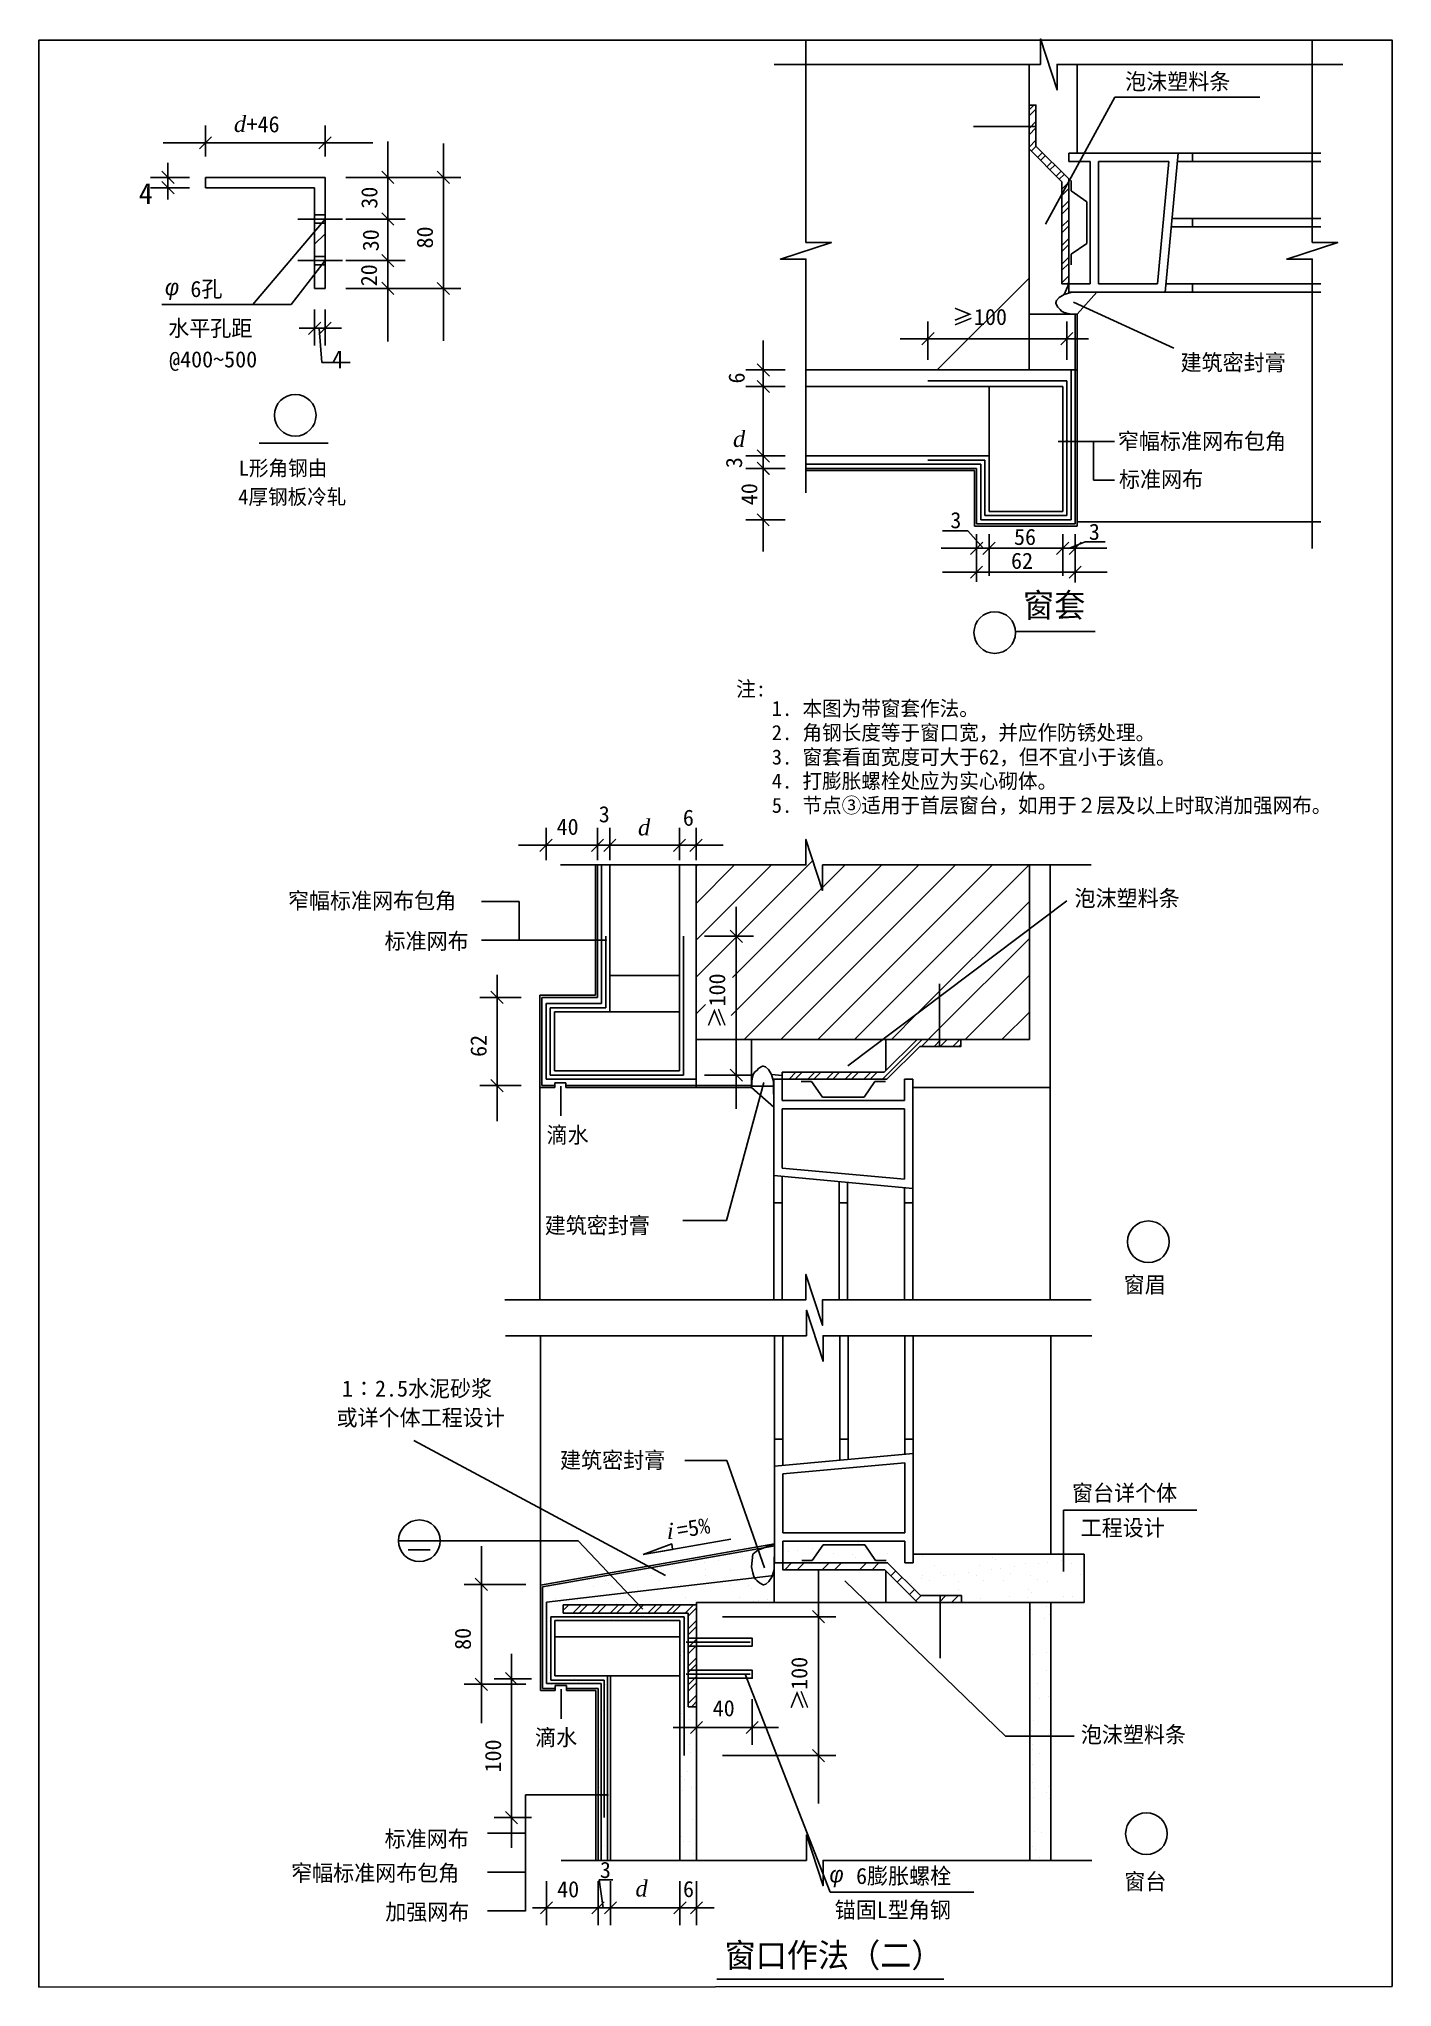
# Model space of a CAD drawing. Header units: metres. Extents: x 32258 to 51744, y -5040 to 23021.
import ezdxf

# ---------------------------------------------------------------- set-up
doc = ezdxf.new("R2010")
doc.units = ezdxf.units.M
doc.layers.add('PUB_DIM', color=3, linetype='Continuous')
doc.layers.add('PUB_TEXT', color=7, linetype='Continuous')

# ---------------------------------------------------------------- blocks, each defined once
blk = doc.blocks.new('_DIMX')
blk.add_lwpolyline([(-86.82, -87.42), (88.29, 87.6)])

msp = doc.modelspace()

# ---------------------------------------------------------------- hatches: boundary and pattern name
h = msp.add_hatch()
h.set_pattern_fill('AR-SAND', scale=250)
h.paths.add_polyline_path([(47211.29, 22653.9), (46919.78, 22653.9), (46919.78, 22287.25), (46679.78, 23020.55), (46679.78, 22653.9), (46517.23, 22653.9), (46517.23, 22068.59), (46616.99, 22068.59), (46616.99, 21478.51), (47088.6, 21003.57), (47088.6, 20928), (47279.32, 21254.68), (47088.6, 21254.68), (47088.6, 21374.68), (47211.29, 21374.68)])
h.paths.add_polyline_path([(47088.6, 20928), (47088.6, 19494.68), (47398.62, 19494.68), (47398.62, 21254.68), (47279.32, 21254.68)])
h.paths.add_polyline_path([(47211.29, 18654.05), (47211.29, 19054.05), (46517.23, 19054.05), (46517.23, 18654.05)])
h.paths.add_polyline_path([(47061.29, 18014.05), (47061.29, 16214.05), (45941.29, 16214.05), (45941.29, 17014.05), (43303.91, 17014.05), (43303.91, 16894.05), (45821.29, 16894.05), (45821.29, 16094.05), (47181.29, 16094.05), (47181.29, 16974.56, -0.41), (47173.79, 16982.06), (47128.79, 16982.06, -1), (47113.79, 16982.06, -1), (47128.79, 16982.06), (47173.79, 16982.06, -0.41), (47181.29, 16989.56), (47181.29, 18254.05), (46778.25, 18254.05, -0.01), (46768.64, 18254.05), (43303.91, 18254.05), (43303.91, 18014.05)])
h.paths.add_polyline_path([(47181.29, 16989.56, -0.41), (47188.79, 16982.06), (47241.29, 16982.06), (47241.29, 18254.05), (47181.29, 18254.05)])
h.paths.add_polyline_path([(47181.29, 16094.05), (45821.29, 16094.05), (45821.29, 16894.05), (43303.91, 16894.05), (43303.91, 16834.05), (45761.29, 16834.05), (45761.29, 16034.05), (47241.29, 16034.05), (47241.29, 16982.06), (47188.79, 16982.06, -0.41), (47181.29, 16974.56)])
h = msp.add_hatch()
h.set_pattern_fill('ANSI31', scale=3000)
h.paths.add_polyline_path([(43670.56, 20088.89), (42937.26, 19848.89), (43303.91, 19848.89), (43303.91, 18254.05), (46517.23, 18254.05), (46517.23, 21437.06), (46516.99, 21437.3), (46516.99, 22068.59), (46517.23, 22068.59), (46517.23, 22653.9), (43303.91, 22653.9), (43303.91, 20088.89)])
h = msp.add_hatch()
h.set_pattern_fill('ANSI32', scale=20)
h.paths.add_polyline_path([(46616.99, 21478.51), (46616.99, 22068.59), (46517.23, 22068.59), (46517.23, 21437.06), (46988.6, 20962.35), (46988.6, 19494.68), (47088.6, 19494.68), (47088.6, 21003.57)])
h = msp.add_hatch()
h.set_pattern_fill('NET', scale=1000)
h.paths.add_polyline_path([(46988.6, 19494.68), (46988.6, 20962.35), (46517.23, 21437.06), (46517.23, 19054.05), (47211.29, 19054.05), (47187.31, 19055.29), (47132.45, 19058.33), (47075.27, 19064.26), (47021.18, 19078.59), (46985.73, 19100.56), (46966.63, 19122.47), (46931.97, 19157.48), (46908.14, 19201.04), (46902.14, 19212.61), (46901.95, 19218.7), (46911.69, 19252.56), (46950.33, 19295.17), (47021.33, 19340.81), (47088.6, 19494.68)])
h = msp.add_hatch()
h.set_pattern_fill('ANSI32', scale=400)
h.paths.add_polyline_path([(36227.9, 20877.24), (36227.9, 20487.24), (36377.9, 20487.24), (36377.9, 21027.24), (34657.9, 21027.24), (34657.9, 20877.24)])
h.paths.add_polyline_path([(36227.9, 20487.24), (36227.9, 20427.24), (36377.9, 20427.24), (36377.9, 20487.24)])
h.paths.add_polyline_path([(36227.9, 20427.24), (36227.9, 20367.24), (36327.18, 20367.24), (36377.9, 20427.24)])
h.paths.add_polyline_path([(36327.18, 20367.24), (36377.9, 20367.24), (36377.9, 20427.24)])
h.paths.add_polyline_path([(36377.9, 20367.24), (36327.18, 20367.24), (36227.9, 20249.78), (36227.9, 19887.24), (36377.9, 19887.24)])
h.paths.add_polyline_path([(36227.9, 19887.24), (36227.9, 19827.24), (36377.9, 19827.24), (36377.9, 19887.24)])
h.paths.add_polyline_path([(36331.44, 19767.24), (36377.9, 19827.24), (36227.9, 19827.24), (36227.9, 19767.24)])
h.paths.add_polyline_path([(36377.9, 19827.24), (36331.44, 19767.24), (36377.9, 19767.24)])
h.paths.add_polyline_path([(36377.9, 19767.24), (36331.44, 19767.24), (36227.9, 19633.52), (36227.9, 19427.24), (36377.9, 19427.24)])
h = msp.add_hatch()
h.set_pattern_fill('NET', scale=500)
h.paths.add_polyline_path([(47120.66, 19369.87), (47021.33, 19340.81), (46950.33, 19295.17), (46911.69, 19252.56), (46901.95, 19218.7), (46902.14, 19212.61), (46908.14, 19201.04), (46931.97, 19157.48), (46966.63, 19122.47), (46985.73, 19100.56), (47021.18, 19078.59), (47075.27, 19064.26), (47132.45, 19058.33), (47187.31, 19055.29), (47211.29, 19054.05), (47493.72, 19373.86)])
h = msp.add_hatch()
h.set_pattern_fill('AR-SAND', scale=250)
h.paths.add_polyline_path([(47181.29, 18254.05), (47181.29, 19054.05), (46517.23, 19054.05), (46517.23, 18254.05)])
h = msp.add_hatch()
h.set_pattern_fill('NET', scale=1500)
h.paths.add_polyline_path([(43303.91, 18014.05), (43303.91, 17014.05), (45941.29, 17014.05), (45941.29, 18014.05)])
h.paths.add_polyline_path([(45941.29, 18014.05), (45941.29, 16214.05), (47001.29, 16214.05), (47001.29, 18014.05)])
h = msp.add_hatch()
h.set_pattern_fill('AR-SAND', scale=250)
h.paths.add_polyline_path([(41721.44, 11123.81), (41481.44, 11123.81), (41481.44, 8064.99), (39681.44, 8064.99), (39681.44, 9004.99), (40481.44, 9004.99), (40481.44, 11123.81), (40401.44, 11123.81), (40401.44, 10193.35, -0.41), (40408.94, 10185.85), (40433.94, 10185.85, -1), (40448.94, 10185.85, -1), (40433.94, 10185.85), (40408.94, 10185.85, -0.41), (40401.44, 10178.35), (40401.44, 9084.99), (39601.44, 9084.99), (39601.44, 7984.99), (41721.44, 7984.99), (41721.44, 8348.03, -0.01), (41721.44, 8357.64)])
h.paths.add_polyline_path([(40401.44, 9084.99), (40401.44, 10178.35, -0.41), (40393.94, 10185.85), (40301.44, 10185.85), (40301.44, 9214.99), (39501.44, 9214.99), (39501.44, 7854.99), (39686.07, 7854.99), (39686.07, 7895.89), (39845.1, 7895.89), (39845.1, 7854.99), (41721.44, 7854.99), (41721.44, 7984.99), (39601.44, 7984.99), (39601.44, 9084.99)])
h.paths.add_polyline_path([(40401.44, 11123.81), (40301.44, 11123.81), (40301.44, 10185.85), (40393.94, 10185.85, -0.41), (40401.44, 10193.35)])
h.paths.add_polyline_path([(42521.44, 8609.06), (42121.44, 8609.06), (42121.44, 7914.99), (42521.44, 7914.99)])
h.paths.add_polyline_path([(42962.07, 8037.68), (42962.07, 7727.66), (44722.07, 7727.66), (44722.07, 8037.68), (44842.07, 8037.68), (44842.07, 7914.99), (46821.44, 7914.99), (46821.44, 10423.1), (46521.44, 10197.54), (46521.44, 8609.06), (45535.98, 8609.06), (45535.98, 8509.29), (44945.9, 8509.29), (44470.95, 8037.68)])
h.paths.add_polyline_path([(46521.44, 10197.54), (46821.44, 10423.1), (46821.44, 11123.81), (46521.44, 11123.81)])
h = msp.add_hatch()
h.set_pattern_fill('NET', scale=1500)
h.paths.add_polyline_path([(41481.44, 11123.81), (40481.44, 11123.81), (40481.44, 9004.99), (41481.44, 9004.99)])
h.paths.add_polyline_path([(39681.44, 9004.99), (39681.44, 8154.99), (41481.44, 8154.99), (41481.44, 9004.99)])
h = msp.add_hatch()
h.set_pattern_fill('AR-SAND', scale=250)
h.paths.add_polyline_path([(41721.44, 7944.99), (42521.44, 7944.99), (42521.44, 8609.06), (41721.44, 8609.06)])
h = msp.add_hatch()
h.set_pattern_fill('NET', scale=1000)
h.paths.add_polyline_path([(42521.44, 8609.06), (42521.44, 7914.99), (42522.67, 7938.97), (42525.71, 7993.83), (42531.64, 8051.01), (42545.97, 8105.11), (42567.94, 8140.55), (42589.86, 8159.66), (42624.87, 8194.32), (42668.42, 8218.15), (42679.99, 8224.14), (42686.09, 8224.33), (42719.95, 8214.59), (42762.55, 8175.95), (42808.2, 8104.95), (42962.07, 8087.68), (42962.07, 8137.68), (44429.74, 8137.68), (44904.44, 8609.06)])
h = msp.add_hatch()
h.set_pattern_fill('ANSI32', scale=20)
h.paths.add_polyline_path([(44945.9, 8509.29), (45535.98, 8509.29), (45535.98, 8609.06), (44904.44, 8609.06), (44429.74, 8137.68), (42962.07, 8137.68), (42962.07, 8037.68), (44470.95, 8037.68)])
h = msp.add_hatch()
h.set_pattern_fill('NET', scale=500)
h.paths.add_polyline_path([(42589.86, 8159.66), (42567.94, 8140.55), (42545.97, 8105.11), (42531.64, 8051.01), (42525.71, 7993.83), (42522.67, 7938.97), (42521.44, 7914.99), (42841.24, 7632.56), (42837.26, 8005.62), (42808.2, 8104.95), (42762.55, 8175.95), (42719.95, 8214.59), (42686.09, 8224.33), (42679.99, 8224.14), (42668.42, 8218.15), (42624.87, 8194.32)])
h = msp.add_hatch()
h.set_pattern_fill('NET', scale=500)
h.paths.add_polyline_path([(42849.02, 1314.56), (42700.69, 1288.37), (42608.82, 1253.32), (42541.21, 1193.89), (42521.3, 1013), (42539.75, 926.63), (42554.08, 872.54), (42576.05, 837.1), (42597.97, 817.99), (42632.97, 783.33), (42676.53, 759.5), (42688.1, 753.51), (42694.19, 753.31), (42728.06, 763.05), (42770.66, 801.69), (42816.31, 872.69), (42845.37, 972.02)])
h = msp.add_hatch()
h.set_pattern_fill('NET', scale=1000)
h.paths.add_polyline_path([(42970.17, 970.67), (42970.17, 1070.67), (42845.37, 1070.67), (42845.37, 499.29), (44912.55, 499.29), (44437.85, 970.67)])
h = msp.add_hatch()
h.set_pattern_fill('ANSI32', scale=40)
h.paths.add_polyline_path([(44479.06, 1070.67), (42970.17, 1070.67), (42970.17, 970.67), (44437.85, 970.67), (44912.55, 499.29), (45544.08, 499.29), (45544.08, 599.05), (44954, 599.05)])
h = msp.add_hatch()
h.set_pattern_fill('ANSI32', scale=20)
h.paths.add_polyline_path([(41729.54, 464.74), (39809.54, 464.74, 0.26), (39869.54, 344.74), (41609.54, 344.74), (41609.54, -945.26, 0.26), (41729.54, -1005.26)])
h = msp.add_hatch()
h.set_pattern_fill('ANSI31', scale=3000)
h.paths.add_polyline_path([(44187.87, 499.29), (41729.54, 499.29), (41729.54, -15.67), (42529.54, -15.67), (42529.54, -129.91), (41729.54, -129.91), (41729.54, -477.15), (42529.54, -477.15), (42529.54, -591.39), (42426.62, -591.39), (42426.62, -3215.46), (43311.83, -3215.46), (43311.83, -2848.81), (43551.83, -3582.11), (43551.83, -3215.46), (46529.54, -3215.46), (46529.54, -1426.71), (46175.86, -1426.71)])
h.paths.add_polyline_path([(46175.86, -1426.71), (46529.54, -1426.71), (46529.54, 499.29), (44187.87, 499.29)])
h.paths.add_polyline_path([(42426.62, -591.39), (41729.54, -591.39), (41729.54, -3215.46), (42426.62, -3215.46)])
h = msp.add_hatch()
h.set_pattern_fill('NET', scale=1500)
h.paths.add_polyline_path([(41489.54, 238.86), (39689.54, 238.86), (39689.54, -558.68), (40489.54, -558.68), (40489.54, -3215.46), (41489.54, -3215.46)])

# ---------------------------------------------------------------- linework, layer by layer
for p, q in [((46517.23, 18254.05), (46517.23, 22653.9)), ((46517.23, 22653.9), (46517.23, 18254.05)), ((47211.29, 21374.68), (47211.29, 22653.9)), ((46752.91, 20352.99), (47754.39, 22180.32)), ((47754.39, 22180.32), (49839.92, 22180.32)), ((34657.9, 21327.24), (34657.9, 21774.17)), ((36377.9, 21327.24), (36377.9, 21774.17)), ((34045.43, 21524.17), (37068.19, 21524.17)), ((37282.89, 21544.67), (37282.89, 20427.24)), ((38082.49, 21516.62), (38082.49, 18671.35)), ((47088.6, 21254.68), (47088.6, 21374.68)), ((47398.62, 21374.68), (47088.6, 21374.68)), ((47088.6, 21374.68), (48662.51, 21374.68)), ((47088.6, 21254.68), (47088.6, 21374.68)), ((50719.99, 21374.68), (47398.62, 21374.68)), ((48478.58, 19374.68), (48662.51, 21374.68)), ((48662.51, 21374.68), (48478.58, 19374.68)), ((48662.51, 21374.68), (48870.71, 21374.68)), ((48870.71, 21254.68), (48870.71, 21374.68)), ((48870.71, 21374.68), (48870.71, 21254.68)), ((34116.45, 21234.33), (34116.45, 20710.2)), ((47398.62, 21254.68), (47088.6, 21254.68)), ((47398.62, 21254.68), (47088.6, 21254.68)), ((47398.62, 19494.68), (47398.62, 21254.68)), ((47398.62, 19494.68), (47398.62, 21254.68)), ((48530.97, 21254.68), (47518.62, 21254.68)), ((47518.62, 19494.68), (47518.62, 21254.68)), ((47518.62, 21254.68), (47518.62, 19494.68)), ((48530.97, 21254.68), (47518.62, 21254.68)), ((48369.11, 19494.68), (48530.97, 21254.68)), ((48369.11, 19494.68), (48530.97, 21254.68)), ((50719.99, 21254.68), (48651.48, 21254.68)), ((48870.71, 21254.68), (48651.48, 21254.68)), ((34425.27, 21027.24), (33866.45, 21027.24)), ((34425.27, 20877.24), (33866.45, 20877.24)), ((34116.45, 21028.24), (34116.45, 21029.24)), ((34116.45, 20876.24), (34116.45, 20875.24)), ((34657.9, 21027.24), (34657.9, 20877.24)), ((36377.9, 21027.24), (34657.9, 21027.24)), ((34657.9, 20877.24), (36227.9, 20877.24)), ((36227.9, 20877.24), (36227.9, 19427.24)), ((36377.9, 19427.24), (36377.9, 21027.24)), ((36677.9, 21027.24), (38332.49, 21027.24)), ((36677.9, 21027.24), (37532.89, 21027.24)), ((37282.89, 21028.24), (37282.89, 21029.24)), ((47124.14, 20981.52), (47124.14, 20830.76)), ((47124.14, 20830.76), (47348.56, 20674.68)), ((36227.9, 20487.24), (36377.9, 20487.24)), ((47348.56, 20674.68), (47348.56, 20374.68)), ((47348.56, 20374.68), (47348.56, 20674.68)), ((36377.9, 20427.24), (35336.79, 19195.57)), ((35985.47, 20427.24), (36628.51, 20427.24)), ((36227.9, 20367.24), (36377.9, 20367.24)), ((36677.9, 20427.24), (37532.89, 20427.24)), ((36677.9, 20427.24), (37532.89, 20427.24)), ((37282.89, 20428.24), (37282.89, 20429.24)), ((37282.89, 20427.24), (37282.89, 19827.24)), ((37282.89, 20426.24), (37282.89, 20425.24)), ((47348.56, 20374.68), (47348.56, 20074.68)), ((47348.56, 20074.68), (47348.56, 20374.68)), ((50719.99, 20314.68), (48565.03, 20314.68)), ((48870.71, 20314.68), (48565.03, 20314.68)), ((50719.99, 20434.68), (48576.07, 20434.68)), ((48576.07, 20434.68), (48870.71, 20434.68)), ((48870.71, 20314.68), (48870.71, 20434.68)), ((48870.71, 20434.68), (48870.71, 20314.68)), ((47124.14, 19918.6), (47348.56, 20074.68)), ((36377.9, 19827.24), (35888.78, 19195.57)), ((35985.47, 19827.24), (36628.51, 19827.24)), ((36227.9, 19887.24), (36377.9, 19887.24)), ((36227.9, 19767.24), (36377.9, 19767.24)), ((36677.9, 19827.24), (37532.89, 19827.24)), ((36677.9, 19827.24), (37532.89, 19827.24)), ((37282.89, 19828.24), (37282.89, 19829.24)), ((37282.89, 19827.24), (37282.89, 18662)), ((37282.89, 19826.24), (37282.89, 19825.24)), ((47124.14, 19767.85), (47124.14, 19918.6)), ((36227.9, 19427.24), (36377.9, 19427.24)), ((36677.9, 19427.24), (37532.89, 19427.24)), ((36677.9, 19427.24), (38332.49, 19427.24)), ((37282.89, 19426.24), (37282.89, 19425.24)), ((47088.6, 19494.68), (47021.33, 19340.81)), ((47398.62, 19494.68), (47088.6, 19494.68)), ((47088.6, 19374.68), (47088.6, 19494.68)), ((47088.6, 19374.68), (47088.6, 19494.68)), ((47088.6, 19494.68), (47398.62, 19494.68)), ((47398.62, 19374.68), (47088.6, 19374.68)), ((48478.58, 19374.68), (47088.6, 19374.68)), ((50719.99, 19374.68), (47398.62, 19374.68)), ((48369.11, 19494.68), (47518.62, 19494.68)), ((47518.62, 19494.68), (48369.11, 19494.68)), ((48870.71, 19374.68), (48478.58, 19374.68)), ((50719.99, 19494.68), (48489.62, 19494.68)), ((48489.62, 19494.68), (48870.71, 19494.68)), ((48870.71, 19374.68), (48870.71, 19494.68)), ((48870.71, 19494.68), (48870.71, 19374.68)), ((35888.78, 19195.57), (34029.26, 19195.57)), ((36227.9, 19124.36), (36227.9, 18603.04)), ((36377.9, 19124.36), (36377.9, 18603.04)), ((47154.81, 19228.25), (48603.49, 18568.98)), ((36006.15, 18853.04), (36616.78, 18853.04)), ((36226.9, 18853.04), (36225.9, 18853.04)), ((36291.61, 18850.84), (36330.45, 18360.39)), ((36378.9, 18853.04), (36379.9, 18853.04)), ((45061.29, 18398.26), (45061.29, 18952.71)), ((47211.29, 19054.05), (46517.23, 19054.05)), ((47061.29, 18398.26), (47061.29, 18952.71)), ((47181.29, 18254.05), (47181.29, 19054.05)), ((47211.29, 18254.05), (47211.29, 19054.05)), ((42689.81, 18014.05), (42689.81, 18679.25)), ((44662.61, 18702.71), (47371.91, 18702.71)), ((36330.45, 18360.39), (36740.06, 18360.39)), ((43002.47, 18254.05), (42439.81, 18254.05)), ((42689.81, 18255.05), (42689.81, 18256.05)), ((47211.29, 18254.05), (43303.91, 18254.05)), ((46517.23, 18254.05), (43303.91, 18254.05)), ((47121.29, 16094.05), (47121.29, 18254.05)), ((47181.29, 16034.05), (47181.29, 18254.05)), ((47211.29, 16004.05), (47211.29, 18254.05)), ((43002.47, 18014.05), (42439.81, 18014.05)), ((43002.47, 18014.05), (42439.81, 18014.05)), ((42689.81, 18013.05), (42689.81, 17015.05)), ((42689.81, 18013.05), (42689.81, 18012.05)), ((47001.29, 18014.05), (43303.91, 18014.05)), ((47061.29, 18098.26), (45061.29, 18098.26)), ((45941.29, 16214.05), (45941.29, 18014.05)), ((47001.29, 16214.05), (47001.29, 18014.05)), ((47061.29, 16154.05), (47061.29, 18098.26)), ((35431.28, 17199.06), (36421.16, 17199.06)), ((46936.25, 17224.59), (47745.38, 17224.59)), ((47443.48, 17224.59), (47443.48, 16664.25)), ((43002.47, 17014.05), (42439.81, 17014.05)), ((43003.91, 17014.05), (42439.81, 17014.05)), ((42689.81, 17015.05), (42689.81, 17016.05)), ((42689.81, 17014.05), (42689.81, 16834.05)), ((45941.29, 17014.05), (43303.91, 17014.05)), ((45821.29, 16894.05), (43303.91, 16894.05)), ((45881.29, 16954.05), (45061.29, 16954.05)), ((45821.29, 16094.05), (45821.29, 16894.05)), ((45881.29, 16154.05), (45881.29, 16954.05)), ((43002.47, 16834.05), (42438.38, 16834.05)), ((43002.47, 16834.05), (42439.81, 16834.05)), ((42688.38, 16833.05), (42688.38, 15636.1)), ((42689.81, 16833.05), (42689.81, 16832.05)), ((45761.29, 16834.05), (43303.91, 16834.05)), ((45731.29, 16804.05), (43303.91, 16804.05)), ((45731.29, 16004.05), (45731.29, 16804.05)), ((45761.29, 16034.05), (45761.29, 16834.05)), ((47443.48, 16664.25), (47745.38, 16664.25)), ((43002.47, 16094.05), (42438.38, 16094.05)), ((47211.29, 16004.05), (45731.29, 16004.05)), ((47181.29, 16034.05), (45761.29, 16034.05)), ((47121.29, 16094.05), (45821.29, 16094.05)), ((47061.29, 16154.05), (45881.29, 16154.05)), ((47001.29, 16214.05), (45941.29, 16214.05)), ((47211.29, 16064.05), (50719.99, 16064.05)), ((45637.04, 15937.07), (45269.38, 15937.07)), ((45860.84, 15681.5), (45637.04, 15937.07)), ((45761.29, 15887.08), (45761.29, 15287.59)), ((45941.29, 15887.08), (45941.29, 15287.59)), ((45941.29, 15887.08), (45941.29, 15287.59)), ((47001.29, 15887.08), (47001.29, 15287.59)), ((47001.29, 15887.08), (47001.29, 15287.59)), ((47083.72, 15681.5), (47323.16, 15774.72)), ((47181.29, 15887.08), (47181.29, 15287.59)), ((47323.16, 15774.72), (47613.36, 15774.72)), ((45941.29, 15683.93), (45253.45, 15683.93)), ((45760.29, 15683.93), (45759.29, 15683.93)), ((45761.29, 15494.05), (45761.29, 15201.68)), ((47000.29, 15683.93), (45942.29, 15683.93)), ((45942.29, 15683.93), (45943.29, 15683.93)), ((47000.29, 15683.93), (46999.29, 15683.93)), ((47637.88, 15683.93), (47001.29, 15683.93)), ((47181.29, 15494.05), (47181.29, 15192.95)), ((47182.29, 15683.93), (47183.29, 15683.93)), ((45271.42, 15340.95), (47643.87, 15340.95)), ((46329.73, 14484.27), (47468.54, 14484.27)), ((39561.44, 11191.48), (39561.44, 11655.59)), ((40301.44, 11191.48), (40301.44, 11655.59)), ((40301.44, 11191.48), (40301.44, 11655.59)), ((40481.44, 11191.48), (40481.44, 11655.59)), ((40481.44, 11191.48), (40481.44, 11655.59)), ((41481.44, 11191.48), (41481.44, 11655.59)), ((41481.44, 11191.48), (41481.44, 11655.59)), ((41721.44, 11191.48), (41721.44, 11655.59)), ((39162.72, 11405.59), (40300.44, 11405.59)), ((40300.44, 11405.59), (40299.44, 11405.59)), ((40301.44, 11405.59), (40481.44, 11405.59)), ((40482.44, 11405.59), (41480.44, 11405.59)), ((40482.44, 11405.59), (40483.44, 11405.59)), ((41480.44, 11405.59), (41479.44, 11405.59)), ((41481.44, 11405.59), (42109.59, 11405.59)), ((41722.44, 11405.59), (41723.44, 11405.59)), ((40271.44, 9244.99), (40271.44, 11123.81)), ((40301.44, 9214.99), (40301.44, 11123.81)), ((40361.44, 9124.99), (40361.44, 11123.81)), ((40481.44, 9004.99), (40481.44, 11123.81)), ((41481.44, 8154.99), (41481.44, 11123.81)), ((41721.44, 9507.9), (43402.43, 11188.89)), ((41721.44, 7914.99), (41721.44, 11123.81)), ((41721.44, 11123.81), (41721.44, 8609.06)), ((41721.44, 11098.89), (41746.36, 11123.81)), ((41721.44, 10568.56), (42276.69, 11123.81)), ((41721.44, 10038.23), (42807.02, 11123.81)), ((42228.34, 8954.14), (44398.01, 11123.81)), ((42413.59, 8609.06), (44928.34, 11123.81)), ((42943.92, 8609.06), (45458.67, 11123.81)), ((43474.25, 8609.06), (45989, 11123.81)), ((43543.73, 10799.86), (43867.68, 11123.81)), ((44004.58, 8609.06), (46519.33, 11123.81)), ((46521.44, 8609.06), (46521.44, 11123.81)), ((46521.44, 8609.06), (46521.44, 11123.81)), ((46821.44, 4859.27), (46821.44, 11123.81)), ((42247.55, 9503.68), (43533.2, 10789.33)), ((39174.05, 10598.76), (38629.41, 10598.76)), ((39174.05, 10038.42), (39174.05, 10598.76)), ((42300.7, 10519.31), (42300.7, 7608.07)), ((43906.48, 8231.41), (47061.61, 10603.68)), ((44917.19, 8991.34), (46521.44, 10595.59)), ((40421.44, 10038.42), (38629.41, 10038.42)), ((40421.44, 9064.99), (40421.44, 10094.99)), ((41541.44, 8094.99), (41541.44, 10094.99)), ((41841.44, 10094.99), (42550.7, 10094.99)), ((45228.69, 8772.51), (46521.44, 10065.26)), ((38855.65, 9540.9), (38855.65, 7431.33)), ((45595.57, 8609.06), (46521.44, 9534.93)), ((39201.44, 9214.99), (38605.65, 9214.99)), ((39471.44, 7914.99), (39471.44, 9244.99)), ((39471.44, 9244.99), (40271.44, 9244.99)), ((39501.44, 7944.99), (39501.44, 9214.99)), ((39501.44, 9214.99), (40301.44, 9214.99)), ((39561.44, 8034.99), (39561.44, 9124.99)), ((39561.44, 9124.99), (40361.44, 9124.99)), ((39621.44, 8094.99), (39621.44, 9064.99)), ((39621.44, 9064.99), (40421.44, 9064.99)), ((39681.44, 8154.99), (39681.44, 9004.99)), ((39681.44, 9004.99), (41481.44, 9004.99)), ((41721.44, 8977.57), (41857.51, 9113.64)), ((44534.91, 8609.06), (44917.19, 8991.34)), ((46125.9, 8609.06), (46521.44, 9004.6)), ((45065.47, 8609.29), (45228.69, 8772.51)), ((41721.44, 8609.06), (46521.44, 8609.06)), ((41721.44, 8609.06), (46521.44, 8609.06)), ((42521.44, 7914.99), (42521.44, 8609.06)), ((39681.44, 8154.99), (41481.44, 8154.99)), ((39201.44, 7944.99), (38605.65, 7944.99)), ((39471.44, 7914.99), (39471.44, 4859.27)), ((39471.44, 7914.99), (39686.07, 7914.99)), ((39501.44, 7944.99), (39686.07, 7944.99)), ((39561.44, 8034.99), (41721.44, 8034.99)), ((39621.44, 8094.99), (41541.44, 8094.99)), ((39686.07, 7985.89), (39845.1, 7985.89)), ((39686.07, 7914.99), (39686.07, 7985.89)), ((39771.63, 7935.57), (39771.63, 7506.73)), ((39845.1, 7985.89), (39845.1, 7914.99)), ((39845.1, 7944.99), (41721.44, 7944.99)), ((39845.1, 7914.99), (41721.44, 7914.99)), ((41721.44, 7944.99), (42521.44, 7944.99)), ((41721.44, 7914.99), (42521.44, 7914.99)), ((41841.44, 8094.99), (42550.7, 8094.99)), ((42699.52, 7988.51), (42158.85, 6000.34)), ((42962.07, 8087.68), (42808.2, 8104.95)), ((42842.07, 8037.68), (42962.07, 8037.68)), ((42842.07, 7727.66), (42842.07, 8037.68)), ((42842.07, 6647.7), (42842.07, 8037.68)), ((42842.07, 8037.68), (42962.07, 8037.68)), ((42962.07, 7727.66), (42962.07, 8037.68)), ((42962.07, 8037.68), (42962.07, 7727.66)), ((43235.23, 8003.17), (43385.99, 8003.17)), ((43385.99, 8003.17), (43542.07, 7778.75)), ((44298.15, 8003.17), (44142.07, 7778.75)), ((44448.9, 8003.17), (44298.15, 8003.17)), ((44722.07, 7727.66), (44722.07, 8037.68)), ((44722.07, 8037.68), (44842.07, 8037.68)), ((44722.07, 7727.66), (44722.07, 8037.68)), ((44722.07, 8037.68), (44842.07, 8037.68)), ((44842.07, 7727.66), (44842.07, 8037.68)), ((44842.07, 8037.68), (44842.07, 6463.77)), ((44842.07, 7914.99), (46821.44, 7914.99)), ((42842.07, 4859.27), (42842.07, 7727.66)), ((42962.07, 7727.66), (44722.07, 7727.66)), ((42962.07, 7727.66), (44722.07, 7727.66)), ((42962.07, 7607.66), (44722.07, 7607.66)), ((42962.07, 6757.17), (42962.07, 7607.66)), ((44722.07, 7607.66), (42962.07, 7607.66)), ((42962.07, 7607.66), (42962.07, 6757.17)), ((43542.07, 7778.75), (43842.07, 7778.75)), ((43842.07, 7778.75), (43542.07, 7778.75)), ((43842.07, 7778.75), (44142.07, 7778.75)), ((44142.07, 7778.75), (43842.07, 7778.75)), ((44722.07, 6595.31), (44722.07, 7607.66)), ((44722.07, 6595.31), (44722.07, 7607.66)), ((44842.07, 4859.27), (44842.07, 7727.66)), ((42962.07, 6757.17), (44722.07, 6595.31)), ((42962.07, 6757.17), (44722.07, 6595.31)), ((42842.07, 6647.7), (44842.07, 6463.77)), ((44842.07, 6463.77), (42842.07, 6647.7)), ((42842.07, 6255.57), (42842.07, 6647.7)), ((42962.07, 4859.27), (42962.07, 6636.67)), ((42962.07, 6636.67), (42962.07, 6255.57)), ((43782.07, 4859.27), (43782.07, 6561.25)), ((43782.07, 6255.57), (43782.07, 6561.25)), ((43902.07, 4859.27), (43902.07, 6550.22)), ((43902.07, 6550.22), (43902.07, 6255.57)), ((44722.07, 4859.27), (44722.07, 6474.81)), ((44722.07, 6255.57), (44722.07, 6474.81)), ((44842.07, 6463.77), (44842.07, 6255.57)), ((42842.07, 6255.57), (42962.07, 6255.57)), ((42962.07, 6255.57), (42842.07, 6255.57)), ((43782.07, 6255.57), (43902.07, 6255.57)), ((43902.07, 6255.57), (43782.07, 6255.57)), ((44722.07, 6255.57), (44842.07, 6255.57)), ((44842.07, 6255.57), (44722.07, 6255.57)), ((42158.85, 6000.34), (41530.73, 6000.34)), ((39479.54, 750.03), (39479.54, 4341.89)), ((42850.17, 4341.89), (42850.17, 1380.68)), ((42970.17, 4341.89), (42970.17, 2471.68)), ((43790.17, 4341.89), (43790.17, 2547.09)), ((43910.17, 4341.89), (43910.17, 2558.13)), ((44730.17, 4341.89), (44730.17, 2633.54)), ((44850.17, 4341.89), (44850.17, 1380.68)), ((46829.54, 4341.89), (46829.54, 1193.36)), ((41280.29, 890), (37656.93, 2833.83)), ((42850.17, 2852.77), (42970.17, 2852.77)), ((42970.17, 2852.77), (42850.17, 2852.77)), ((42850.17, 2852.77), (42850.17, 2460.65)), ((42970.17, 2471.68), (42970.17, 2852.77)), ((43790.17, 2852.77), (43910.17, 2852.77)), ((43910.17, 2852.77), (43790.17, 2852.77)), ((43790.17, 2852.77), (43790.17, 2547.09)), ((43910.17, 2558.13), (43910.17, 2852.77)), ((44730.17, 2852.77), (44850.17, 2852.77)), ((44850.17, 2852.77), (44730.17, 2852.77)), ((44730.17, 2852.77), (44730.17, 2633.54)), ((44850.17, 2644.58), (44850.17, 2852.77)), ((42166.96, 2542.12), (41559.51, 2542.12)), ((42707.63, 1000.68), (42166.96, 2542.12)), ((42850.17, 2460.65), (44850.17, 2644.58)), ((44850.17, 2644.58), (42850.17, 2460.65)), ((44850.17, 1070.67), (44850.17, 2644.58)), ((42850.17, 2460.65), (42850.17, 1070.67)), ((42970.17, 2351.18), (44730.17, 2513.04)), ((42970.17, 2351.18), (44730.17, 2513.04)), ((42970.17, 2351.18), (42970.17, 1500.68)), ((42970.17, 1500.68), (42970.17, 2351.18)), ((44730.17, 2513.04), (44730.17, 1500.68)), ((44730.17, 2513.04), (44730.17, 1500.68)), ((47011.77, 1831.37), (48932.71, 1831.37)), ((47011.77, 944.18), (47011.77, 1831.37)), ((42221.04, 1411.78), (40959.69, 1189.04)), ((42970.17, 1500.68), (44730.17, 1500.68)), ((44730.17, 1500.68), (42970.17, 1500.68)), ((38236.75, 1388.32), (37440.84, 1388.32)), ((37574.57, 1259.78), (37892.26, 1259.78)), ((38629.57, -1239.93), (38629.57, 1308.73)), ((42849.35, 1345.08), (39479.54, 750.03)), ((42854.57, 1315.54), (39509.54, 724.86)), ((42385.42, 1146.8), (42385.42, 1146.8)), ((42515.55, 1163.94), (42515.55, 1163.94)), ((42850.17, 1380.68), (42850.17, 1070.67)), ((42970.17, 1380.68), (44730.17, 1380.68)), ((42970.17, 1380.68), (42970.17, 1070.67)), ((42970.17, 1070.67), (42970.17, 1380.68)), ((42970.17, 1380.68), (44730.17, 1380.68)), ((42973.91, 1193.35), (42973.91, 1193.35)), ((43058.36, 1235.4), (43058.36, 1235.4)), ((43188.49, 1252.53), (43188.49, 1252.53)), ((43391.73, 1279.29), (43391.73, 1279.29)), ((43394.09, 1105.62), (43550.17, 1330.05)), ((43510.81, 1254.98), (43510.81, 1254.98)), ((43550.17, 1330.05), (43850.17, 1330.05)), ((43850.17, 1330.05), (43550.17, 1330.05)), ((43704.22, 1202.89), (43704.22, 1202.89)), ((43731.3, 1323.99), (43731.3, 1323.99)), ((43850.17, 1330.05), (44150.17, 1330.05)), ((44150.17, 1330.05), (43850.17, 1330.05)), ((43861.43, 1341.13), (43861.43, 1341.13)), ((43974.27, 1184.75), (43974.27, 1184.75)), ((44020.35, 1142.53), (44020.35, 1142.53)), ((44064.68, 1367.88), (44064.68, 1367.88)), ((44306.26, 1105.62), (44150.17, 1330.05)), ((44165.21, 1263.33), (44165.21, 1263.33)), ((44482.76, 1204.31), (44482.76, 1204.31)), ((44730.17, 1380.68), (44730.17, 1070.67)), ((44730.17, 1380.68), (44730.17, 1070.67)), ((44850.17, 1380.68), (44850.17, 1070.67)), ((44850.17, 1193.36), (47309.54, 1193.36)), ((44989.38, 1162.65), (44989.38, 1162.65)), ((45989.74, 1154.05), (45989.74, 1154.05)), ((47004.85, 1131.95), (47004.85, 1131.95)), ((47309.54, 1193.36), (47309.54, 499.29)), ((42845.37, 887.47), (39569.54, 505.8)), ((40496.72, 898.15), (40496.72, 898.15)), ((40699.96, 924.91), (40699.96, 924.91)), ((41039.53, 969.61), (41039.53, 969.61)), ((41085.57, 881.57), (41085.57, 881.57)), ((41169.66, 986.75), (41169.66, 986.75)), ((41207.27, 996.03), (41207.27, 996.03)), ((41219.37, 978.07), (41219.37, 978.07)), ((41253.35, 953.81), (41253.35, 953.81)), ((41372.9, 1013.5), (41372.9, 1013.5)), ((41712.47, 1058.21), (41712.47, 1058.21)), ((41842.6, 1075.34), (41842.6, 1075.34)), ((41858.89, 975), (41858.89, 975)), ((41864.11, 882.99), (41864.11, 882.99)), ((42045.85, 1102.1), (42045.85, 1102.1)), ((42222.37, 973.93), (42222.37, 973.93)), ((42845.37, 1102.72), (42845.37, 499.29)), ((42850.17, 1070.67), (42970.17, 1070.67)), ((42850.17, 1070.67), (42970.17, 1070.67)), ((43243.34, 1105.62), (43394.09, 1105.62)), ((43483.98, 979.02), (43483.98, -2394.59)), ((44457.01, 1105.62), (44306.26, 1105.62)), ((44730.17, 1070.67), (44850.17, 1070.67)), ((44730.17, 1070.67), (44850.17, 1070.67)), ((44978.25, 888.64), (44978.25, 888.64)), ((45157.66, 1037.28), (45157.66, 1037.28)), ((45238.21, 934.64), (45238.21, 934.64)), ((45284.29, 892.41), (45284.29, 892.41)), ((45307.69, 884.24), (45307.69, 884.24)), ((45437.82, 901.37), (45437.82, 901.37)), ((45641.06, 928.13), (45641.06, 928.13)), ((45756.79, 890.06), (45756.79, 890.06)), ((45797.18, 1034.21), (45797.18, 1034.21)), ((45980.63, 972.84), (45980.63, 972.84)), ((46035.82, 1111.83), (46035.82, 1111.83)), ((46110.76, 989.97), (46110.76, 989.97)), ((46253.32, 912.53), (46253.32, 912.53)), ((46314.01, 1016.73), (46314.01, 1016.73)), ((46472.4, 1058.54), (46472.4, 1058.54)), ((46535.32, 891.47), (46535.32, 891.47)), ((46653.58, 1061.43), (46653.58, 1061.43)), ((46783.7, 1078.56), (46783.7, 1078.56)), ((46986.95, 1105.32), (46986.95, 1105.32)), ((47126.8, 1066.89), (47126.8, 1066.89)), ((47253.68, 903.94), (47253.68, 903.94)), ((47299.76, 861.71), (47299.76, 861.71)), ((39269.54, 760.62), (38379.57, 760.62)), ((39479.54, 750.03), (39479.54, -768.68)), ((39509.54, 724.86), (39509.54, -738.68)), ((39588.27, 714.06), (39588.27, 714.06)), ((40013.45, 569.79), (40013.45, 569.79)), ((40242.67, 722.41), (40242.67, 722.41)), ((40412.46, 812.99), (40412.46, 812.99)), ((40455.73, 776.61), (40455.73, 776.61)), ((40501.81, 734.39), (40501.81, 734.39)), ((40791.99, 571.21), (40791.99, 571.21)), ((40882.19, 719.34), (40882.19, 719.34)), ((41191, 814.41), (41191, 814.41)), ((41470.84, 754.51), (41470.84, 754.51)), ((41557.42, 743.67), (41557.42, 743.67)), ((41570.52, 572.62), (41570.52, 572.62)), ((41969.53, 815.82), (41969.53, 815.82)), ((42211.81, 752.02), (42211.81, 752.02)), ((42349.06, 574.04), (42349.06, 574.04)), ((42471.21, 745.91), (42471.21, 745.91)), ((42517.29, 703.69), (42517.29, 703.69)), ((43864.72, 812.36), (46175.86, -1426.71)), ((44764.87, 812.78), (44764.87, 812.78)), ((44820.48, 778.56), (44820.48, 778.56)), ((44968.12, 839.54), (44968.12, 839.54)), ((45083.67, 821.48), (45083.67, 821.48)), ((45495.7, 802.88), (45495.7, 802.88)), ((45501.79, 693.11), (45501.79, 693.11)), ((45862.21, 822.9), (45862.21, 822.9)), ((46150.1, 811.23), (46150.1, 811.23)), ((46241.74, 581.11), (46241.74, 581.11)), ((46488.15, 576.83), (46488.15, 576.83)), ((46502.15, 684.52), (46502.15, 684.52)), ((46548.23, 642.3), (46548.23, 642.3)), ((46640.75, 824.31), (46640.75, 824.31)), ((46789.62, 808.16), (46789.62, 808.16)), ((47020.27, 582.53), (47020.27, 582.53)), ((47142.55, 585.18), (47142.55, 585.18)), ((39569.54, 505.8), (39569.54, -668.68)), ((39629.54, 293.86), (39629.54, -618.68)), ((39629.54, 293.86), (41549.54, 293.86)), ((39704.2, 557.19), (39704.2, 557.19)), ((39750.28, 514.97), (39750.28, 514.97)), ((41729.54, 464.74), (39809.54, 464.74)), ((39809.54, 464.74), (39809.54, 344.74)), ((39809.54, 344.74), (41609.54, 344.74)), ((39967.78, 315.67), (39967.78, 315.67)), ((40580.72, 488.01), (40580.72, 488.01)), ((40719.31, 535.09), (40719.31, 535.09)), ((40727.21, 281.21), (40727.21, 281.21)), ((40930.46, 307.97), (40930.46, 307.97)), ((40968.14, 307.08), (40968.14, 307.08)), ((41235.12, 496.36), (41235.12, 496.36)), ((41549.54, 293.86), (41549.54, -1706.14)), ((41609.54, 344.74), (41609.54, -1005.26)), ((41719.67, 526.5), (41719.67, 526.5)), ((41729.54, 499.29), (41729.54, -3215.46)), ((41729.54, 499.29), (46529.54, 499.29)), ((41729.54, -3215.46), (41729.54, 499.29)), ((41729.54, 499.29), (46529.54, 499.29)), ((41729.54, -1005.26), (41729.54, 464.74)), ((42099.99, 293.86), (43733.98, 293.86)), ((42549.86, 517.62), (42549.86, 517.62)), ((42615.92, 529.86), (42615.92, 529.86)), ((42734.78, 504.39), (42734.78, 504.39)), ((42746.04, 546.99), (42746.04, 546.99)), ((45812.93, 552.51), (45812.93, 552.51)), ((46529.54, 499.29), (46529.54, -3215.46)), ((46529.54, 499.29), (47309.54, 499.29)), ((46529.54, 499.29), (46529.54, -3215.46)), ((46544.51, 399.78), (46544.51, 399.78)), ((46765.72, 443), (46765.72, 443)), ((46805.37, 326.46), (46805.37, 326.46)), ((46829.54, 499.29), (46829.54, -3215.46)), ((39584.57, 130.78), (39584.57, 130.78)), ((39604.02, 232.36), (39604.02, 232.36)), ((39689.54, 238.86), (41489.54, 238.86)), ((39689.54, 238.86), (39689.54, -558.68)), ((39730.41, 252.72), (39730.41, 252.72)), ((40258.42, 240.7), (40258.42, 240.7)), ((40508.94, 254.13), (40508.94, 254.13)), ((40597.09, 264.08), (40597.09, 264.08)), ((41014.22, 264.85), (41014.22, 264.85)), ((41287.48, 255.55), (41287.48, 255.55)), ((41489.54, 238.86), (41489.54, -3215.46)), ((41573.17, 261.96), (41573.17, 261.96)), ((46737.23, 265.45), (46737.23, 265.45)), ((39064.6, -3032.62), (39064.6, -241.24)), ((39511.16, -173.99), (39511.16, -173.99)), ((39619.77, -249.35), (39619.77, -249.35)), ((41500.53, -264.27), (41500.53, -264.27)), ((41526.63, -204.68), (41526.63, -204.68)), ((41588.91, -219.74), (41588.91, -219.74)), ((46571.76, -243.92), (46571.76, -243.92)), ((46775, -217.16), (46775, -217.16)), ((46821.12, -155.25), (46821.12, -155.25)), ((39611.83, -512.92), (39611.83, -512.92)), ((41489.54, -558.68), (39689.54, -558.68)), ((40444.54, -558.68), (40444.54, -3215.46)), ((40489.54, -558.68), (40489.54, -3215.46)), ((41594.81, -437.64), (41594.81, -437.64)), ((42426.62, -534.27), (43654.62, -3671.98)), ((46775.43, -473.97), (46775.43, -473.97)), ((46821.51, -516.19), (46821.51, -516.19)), ((39269.54, -678.68), (38379.57, -678.68)), ((39353.51, -598.68), (38814.6, -598.68)), ((39694.18, -768.68), (39479.54, -768.68)), ((39694.18, -738.68), (39509.54, -738.68)), ((40354.54, -668.68), (39569.54, -668.68)), ((40399.54, -618.68), (39629.54, -618.68)), ((39635.52, -731.05), (39635.52, -731.05)), ((39638.73, -683.67), (39638.73, -683.67)), ((39694.18, -697.78), (39853.21, -697.78)), ((39694.18, -768.68), (39694.18, -697.78)), ((39779.74, -748.1), (39779.74, -1176.94)), ((39853.21, -697.78), (39853.21, -768.68)), ((40309.54, -738.68), (39853.21, -738.68)), ((40279.54, -768.68), (39853.21, -768.68)), ((39977.49, -601.3), (39977.49, -601.3)), ((40023.57, -643.52), (40023.57, -643.52)), ((40279.54, -768.68), (40279.54, -3215.46)), ((40289.92, -722.71), (40289.92, -722.71)), ((40309.54, -738.68), (40309.54, -3215.46)), ((40354.54, -668.68), (40354.54, -3215.46)), ((40399.54, -618.68), (40399.54, -2598.68)), ((40417.27, -682.26), (40417.27, -682.26)), ((41604.66, -701.45), (41604.66, -701.45)), ((46645.55, -670.94), (46645.55, -670.94)), ((40385.14, -1058.4), (40385.14, -1058.4)), ((41505, -1092.94), (41505, -1092.94)), ((41729.54, -1005.26), (41609.54, -1005.26)), ((41729.54, -891.39), (41729.54, -1550.98)), ((42529.54, -891.39), (42529.54, -1550.98)), ((46535.4, -868.28), (46535.4, -868.28)), ((46672.13, -877.99), (46672.13, -877.99)), ((46802.26, -860.86), (46802.26, -860.86)), ((42906.79, -1300.98), (41392.37, -1300.98)), ((41620.41, -1183.15), (41620.41, -1183.15)), ((46536.31, -1162.92), (46536.31, -1162.92)), ((46551.14, -1349.99), (46551.14, -1349.99)), ((46582.39, -1205.15), (46582.39, -1205.15)), ((40336.13, -1625.36), (40336.13, -1625.36)), ((41621.96, -1542.86), (41621.96, -1542.86)), ((41636.16, -1664.86), (41636.16, -1664.86)), ((46175.86, -1426.71), (47166.35, -1426.71)), ((46563.06, -1539.64), (46563.06, -1539.64)), ((46564.41, -1614.04), (46564.41, -1614.04)), ((46669.84, -1681.21), (46669.84, -1681.21)), ((46799.88, -1404.45), (46799.88, -1404.45)), ((40321.41, -1686.12), (40321.41, -1686.12)), ((40441.55, -1692.52), (40441.55, -1692.52)), ((41599.62, -1932.89), (41599.62, -1932.89)), ((42099.99, -1706.14), (43733.98, -1706.14)), ((46566.89, -1831.7), (46566.89, -1831.7)), ((40337.16, -2167.83), (40337.16, -2167.83)), ((41514.71, -2009.9), (41514.71, -2009.9)), ((41519.08, -2203.69), (41519.08, -2203.69)), ((41560.79, -2052.13), (41560.79, -2052.13)), ((41649.21, -2186.56), (41649.21, -2186.56)), ((41651.91, -2146.57), (41651.91, -2146.57)), ((46560.76, -2093.4), (46560.76, -2093.4)), ((46590.31, -2183.34), (46590.31, -2183.34)), ((46766.32, -2240.07), (46766.32, -2240.07)), ((46793.56, -2156.58), (46793.56, -2156.58)), ((39263.46, -3945.19), (39263.46, -2273.46)), ((39263.46, -2273.46), (40429.54, -2273.46)), ((46582.64, -2313.4), (46582.64, -2313.4)), ((46809.59, -2321.41), (46809.59, -2321.41)), ((39353.51, -2598.68), (38814.6, -2598.68)), ((40352.91, -2649.53), (40352.91, -2649.53)), ((41667.66, -2628.27), (41667.66, -2628.27)), ((46598.39, -2795.11), (46598.39, -2795.11)), ((46820.81, -2800.28), (46820.81, -2800.28)), ((38718.81, -2823.74), (39263.46, -2823.74)), ((40403.7, -2997.82), (40403.7, -2997.82)), ((41518.48, -2876), (41518.48, -2876)), ((41539.16, -2940.38), (41539.16, -2940.38)), ((41623.9, -2943.16), (41623.9, -2943.16)), ((46570.47, -3010.37), (46570.47, -3010.37)), ((46616.55, -3052.59), (46616.55, -3052.59)), ((46690.68, -2817.41), (46690.68, -2817.41)), ((40368.66, -3131.24), (40368.66, -3131.24)), ((40446.36, -3187.77), (40446.36, -3187.77)), ((41683.4, -3109.98), (41683.4, -3109.98)), ((46674.64, -3176.46), (46674.64, -3176.46)), ((39263.46, -3384.07), (38718.81, -3384.07)), ((39569.54, -3515.46), (39569.54, -4148.03)), ((40309.54, -3515.46), (40309.54, -4148.03)), ((40309.54, -3515.46), (40309.54, -4148.03)), ((40382.75, -3898.11), (40327.1, -3497.51)), ((40327.1, -3497.51), (40523.11, -3497.51)), ((40489.54, -3515.46), (40489.54, -4148.03)), ((40489.54, -3515.46), (40489.54, -4148.03)), ((41489.54, -3515.46), (41489.54, -4148.03)), ((41489.54, -3515.46), (41489.54, -4148.03)), ((41729.54, -3515.46), (41729.54, -4148.03)), ((40308.54, -3898.03), (39367.53, -3898.03)), ((40308.54, -3898.03), (40307.54, -3898.03)), ((40489.54, -3898.03), (40309.54, -3898.03)), ((40490.54, -3898.03), (40491.54, -3898.03)), ((40490.54, -3898.03), (41488.54, -3898.03)), ((41488.54, -3898.03), (41487.54, -3898.03)), ((41489.54, -3898.03), (41983.9, -3898.03)), ((41730.54, -3898.03), (41731.54, -3898.03)), ((45723.06, -3671.6), (43654.62, -3671.98)), ((39263.46, -3944.41), (38718.81, -3944.41)), ((42018.25, -4926.52), (45288.84, -4926.52))]:
    msp.add_line(p, q)
for points in [[(51035.42, 22653.9), (46919.78, 22653.9), (46919.78, 22287.25), (46679.78, 23020.55), (46679.78, 22653.9), (42843.94, 22653.9)], [(43303.91, 23000.74), (43303.91, 20088.89), (43670.56, 20088.89), (42937.26, 19848.89), (43303.91, 19848.89), (43303.91, 16481.42)], [(50594.94, 23000.74), (50594.94, 20088.89), (50961.59, 20088.89), (50228.29, 19848.89), (50594.94, 19848.89), (50594.94, 15681.42)], [(46517.23, 22068.59), (46616.99, 22068.59), (46616.99, 21478.51), (47088.6, 21003.57), (47088.6, 19494.68), (46988.6, 19494.68), (46988.6, 20962.35), (46516.99, 21437.3), (46516.99, 22068.59)], [(46616.99, 21761.31), (45715.33, 21761.31)], [(47412.69, 11123.81), (43543.73, 11123.81), (43543.73, 10757.16), (43303.73, 11490.46), (43303.73, 11123.81), (39769.39, 11123.81)], [(45228.69, 8509.29), (45228.69, 9410.95)], [(45535.98, 8609.06), (45535.98, 8509.29), (44945.9, 8509.29), (44470.95, 8037.68), (42962.07, 8037.68), (42962.07, 8137.68), (44429.74, 8137.68), (44904.68, 8609.29), (45535.98, 8609.29)], [(47412.69, 4859.27), (43543.73, 4859.27), (43543.73, 4492.62), (43303.73, 5225.93), (43303.73, 4859.27), (38969.39, 4859.27)], [(47420.8, 4341.89), (43551.83, 4341.89), (43551.83, 3975.24), (43311.83, 4708.54), (43311.83, 4341.89), (38977.5, 4341.89)], [(45544.08, 499.29), (45544.08, 599.05), (44954, 599.05), (44479.06, 1070.67), (42970.17, 1070.67), (42970.17, 970.67), (44437.85, 970.67), (44912.79, 499.05), (45544.08, 499.05)], [(45236.8, 599.05), (45236.8, -302.6)], [(41579.36, -72.79), (42501.42, -72.79)], [(41609.54, -15.67), (42529.54, -15.67), (42529.54, -129.91), (41609.54, -129.91)], [(41579.36, -534.27), (42501.42, -534.27)], [(41609.54, -477.15), (42529.54, -477.15), (42529.54, -591.39), (41609.54, -591.39)], [(47420.8, -3215.46), (43551.83, -3215.46), (43551.83, -3582.11), (43311.83, -2848.81), (43311.83, -3215.46), (39777.5, -3215.46)]]:
    msp.add_lwpolyline(points)
for points in [[(32258.4, -5039.92), (32258.4, 23004.58), (51744.38, 23004.58), (51744.38, -5030.48)], [(47211.29, 19054.05), (47493.72, 19373.86), (47120.66, 19369.87), (47021.33, 19340.81), (46950.33, 19295.17), (46911.69, 19252.56), (46901.95, 19218.7), (46902.14, 19212.61), (46908.14, 19201.04), (46931.97, 19157.48), (46966.63, 19122.47), (46985.73, 19100.56), (47021.18, 19078.59), (47075.27, 19064.26), (47132.45, 19058.33), (47187.31, 19055.29)], [(42521.44, 7914.99), (42841.24, 7632.56), (42837.26, 8005.62), (42808.2, 8104.95), (42762.55, 8175.95), (42719.95, 8214.59), (42686.09, 8224.33), (42679.99, 8224.14), (42668.42, 8218.15), (42624.87, 8194.32), (42589.86, 8159.66), (42567.94, 8140.55), (42545.97, 8105.11), (42531.64, 8051.01), (42525.71, 7993.83), (42522.67, 7938.97)], [(40959.69, 1189.04), (41370.22, 1343), (41384.11, 1263.99), (40959.69, 1189.04)], [(42608.82, 1253.32), (42849.35, 1345.08), (42845.37, 972.02), (42816.31, 872.69), (42770.66, 801.69), (42728.06, 763.05), (42694.19, 753.31), (42688.1, 753.51), (42676.53, 759.5), (42632.97, 783.33), (42597.97, 817.99), (42576.05, 837.1), (42554.08, 872.54), (42539.75, 926.63), (42521.3, 1013), (42541.21, 1193.89)]]:
    msp.add_lwpolyline(points, close=True)
for points in [[(47053.79, 17224.59, 1), (47068.79, 17224.59, 1)], [(47113.79, 17224.59, 1), (47128.79, 17224.59, 1)], [(40353.94, 10038.42, 1), (40368.94, 10038.42, 1)], [(40413.94, 10038.42, 1), (40428.94, 10038.42, 1)], [(40347.04, -2273.46, 1), (40362.04, -2273.46, 1)], [(40392.04, -2273.46, 1), (40407.04, -2273.46, 1)], [(40437.04, -2273.46, 1), (40452.04, -2273.46, 1)]]:
    msp.add_lwpolyline(points, format="xyb", close=True)
msp.add_circle((37736.75, 1388.32), 300)
for centre, start, end in [((35949.02, 17600.1), 0, 180), ((35949.02, 17600.1), 180, 0), ((46022.95, 14470.64), 0, 180), ((46022.95, 14470.64), 180, 0), ((48235.41, 5695.04), 0, 180), ((48235.41, 5695.04), 180, 0), ((48207.68, -2831.37), 0, 180), ((48207.68, -2831.37), 180, 0)]:
    msp.add_arc(centre, 300, start, end)
at = {"layer": 'PUB_DIM'}
for p in [(38236.75, 1388.32), (40956.51, 403.78)]:
    msp.add_line(p, (40023.42, 1388.32), dxfattribs=at)

# ---------------------------------------------------------------- block references
for p, rotation in [((34657.9, 21524.17), 180), ((34116.45, 21027.24), 270), ((37282.89, 21027.24), 270), ((38082.49, 21027.24), 90), ((34116.45, 20877.24), 90), ((37282.89, 20427.24), 90), ((37282.89, 20427.24), 270), ((37282.89, 19827.24), 90), ((37282.89, 19827.24), 270), ((37282.89, 19427.24), 90), ((38082.49, 19427.24), 270), ((36377.9, 18853.04), 180), ((45061.29, 18702.71), 180), ((42689.81, 18254.05), 270), ((42689.81, 18014.05), 90), ((42689.81, 18014.05), 90), ((42688.38, 16834.05), 90), ((42689.81, 16834.05), 90), ((42689.81, 17014.05), 270), ((42689.81, 17014.05), 270), ((42688.38, 16094.05), 270), ((45941.29, 15683.93), 180), ((45941.29, 15683.93), 180), ((47181.29, 15683.93), 180), ((45761.29, 15340.95), 180), ((39561.44, 11405.59), 180), ((40481.44, 11405.59), 180), ((40481.44, 11405.59), 180), ((41721.44, 11405.59), 180), ((42300.7, 10094.99), 90), ((38855.65, 9214.99), 90), ((42300.7, 8094.99), 270), ((38855.65, 7944.99), 270), ((38629.57, 760.62), 90), ((43483.98, 293.86), 90), ((39064.6, -598.68), 90), ((38629.57, -678.68), 270), ((41729.54, -1300.98), 180), ((43483.98, -1706.14), 270), ((39064.6, -2598.68), 270), ((39569.54, -3898.03), 180), ((40489.54, -3898.03), 180), ((40489.54, -3898.03), 180), ((41729.54, -3898.03), 180)]:
    msp.add_blockref('_DIMX', p, dxfattribs=dict(rotation=rotation))
for p in [(36377.9, 21524.17), (36227.9, 18853.04), (47061.29, 18702.71), (45761.29, 15683.93), (47001.29, 15683.93), (47001.29, 15683.93), (47181.29, 15340.95), (40301.44, 11405.59), (40301.44, 11405.59), (41481.44, 11405.59), (41481.44, 11405.59), (42529.54, -1300.98), (40309.54, -3898.03), (40309.54, -3898.03), (41489.54, -3898.03), (41489.54, -3898.03)]:
    msp.add_blockref('_DIMX', p)

# ---------------------------------------------------------------- texts
for s, p in [('+46', (35248.05, 21675.91)), ('≥100', (45406.49, 18900.54)), ('3', (45383.19, 15972.77)), ('3', (47378.08, 15805.18)), ('56', (46300.25, 15731.9)), ('62', (46257.32, 15387.89)), ('40', (39712.94, 11556.46)), ('3', (40320.02, 11736.85)), ('6', (41531.63, 11687.38)), ('40', (41961.11, -1140.11)), ('3', (40336.49, -3469.08)), ('40', (39721.05, -3747.16)), ('6', (41533.5, -3744.37))]:
    msp.add_text(s, height=233).set_placement(p)
for s, p in [('30', (37132.02, 20575.71)), ('30', (37152.2, 19962.27)), ('80', (37931.63, 20002.67)), ('20', (37126.17, 19457.88)), ('6', (42421.48, 18057.85)), ('3', (42383.75, 16838.52)), ('40', (42602.97, 16305.02)), ('≥100', (42140.7, 8767.81)), ('62', (38704.78, 8358.02)), ('80', (38478.7, -183.6)), ('100', (43323.98, -759.61)), ('≥', (43331.04, -1059.43)), ('100', (38913.73, -1948.97))]:
    msp.add_text(s, height=233, rotation=90).set_placement(p)
at = {"insert": (33694.2, 20942.7), "char_height": 300, "attachment_point": 1}
msp.add_mtext('\\A1;4', dxfattribs=at)
at = {"layer": 'PUB_TEXT'}
for s, height, p in [('泡沫塑料条', 233, (47901.41, 22291.8)), ('6孔', 233, (34438.94, 19303.12)), ('水平孔距', 233, (34119.7, 18737.6)), ('@400~500', 233, (34132.56, 18289.37)), ('建筑密封膏', 233, (48698.64, 18243.37)), ('窄幅标准网布包角', 233, (47795.92, 17109.63)), ('L形角钢由', 217, (35134.71, 16730.8)), ('4厚钢板冷轧', 217, (35127.23, 16317.17)), ('标准网布', 233, (47811.61, 16561.09)), ('窗套', 345, (46430.87, 14692.04)), ('注:', 217, (42299.11, 13550.86)), ('1. 本图为带窗套作法。', 217, (42811.67, 13269.11)), ('2. 角钢长度等于窗口宽，并应作防锈处理。', 217, (42811.67, 12921.38)), ('3. 窗套看面宽度可大于62，但不宜小于该值。', 217, (42811.67, 12569.55)), ('4. 打膨胀螺栓处应为实心砌体。', 217, (42811.67, 12224.06)), ('5. 节点③适用于首层窗台，如用于２层及以上时取消加强网布。', 217, (42811.67, 11873.62)), ('窄幅标准网布包角', 233, (35843.36, 10491.43)), ('泡沫塑料条', 233, (47172.29, 10527.16)), ('标准网布', 233, (37235, 9910.16)), ('滴水', 233, (39569.43, 7116.91)), ('建筑密封膏', 233, (39542.09, 5814.6)), ('窗眉', 233, (47880.3, 4959.9)), ('1∶2.5水泥砂浆', 233, (36621.93, 3465.03)), ('或详个体工程设计', 233, (36543.29, 3045.29)), ('建筑密封膏', 233, (39762.55, 2433.06)), ('窗台详个体', 233, (47135.45, 1960.01)), ('工程设计', 233, (47259.98, 1458.88)), ('滴水', 233, (39402.98, -1561.03)), ('泡沫塑料条', 233, (47263.2, -1519.18)), ('标准网布', 233, (37236.4, -3021.97)), ('窄幅标准网布包角', 233, (35888.76, -3513.7)), ('6膨胀螺栓', 233, (44025.88, -3555.86)), ('窗台', 233, (47888.41, -3636.19)), ('加强网布', 233, (37245.28, -4072.82)), ('锚固L型角钢', 233, (43718.15, -4044.9)), ('窗口作法（二）', 345, (42131.7, -4754.49))]:
    msp.add_text(s, height=height, dxfattribs=at).set_placement(p)
msp.add_text('=5%', height=233, rotation=9.67, dxfattribs=at).set_placement((41467.86, 1421.43))
at = {"layer": 'PUB_TEXT', "attachment_point": 1}
for s, insert, char_height in [('{\\fTimes New Roman|b0|i1|c0|p18;d}', (35066.23, 21912.56), 233), ('{\\fFZShuSong-Z01S|b0|i1|c134|p65;φ}', (34073.08, 19561.5), 233), ('\\A1;4', (36474.19, 18532.8), 255), ('{\\fTimes New Roman|b0|i1|c0|p18;d}', (42253.22, 17376.26), 233), ('{\\fTimes New Roman|b0|i1|c0|p18;d}', (40885.11, 11780.11), 233), ('{\\fTimes New Roman|b0|i1|c0|p18;i}', (41301.56, 1647.12), 233), ('{\\fFZShuSong-Z01S|b0|i1|c134|p65;φ}', (43642.78, -3299.29), 233), ('{\\fTimes New Roman|b0|i1|c0|p18;d}', (40848.34, -3503.46), 233)]:
    msp.add_mtext(s, dxfattribs=dict(at, insert=insert, char_height=char_height))

doc.saveas('drawing.dxf')
